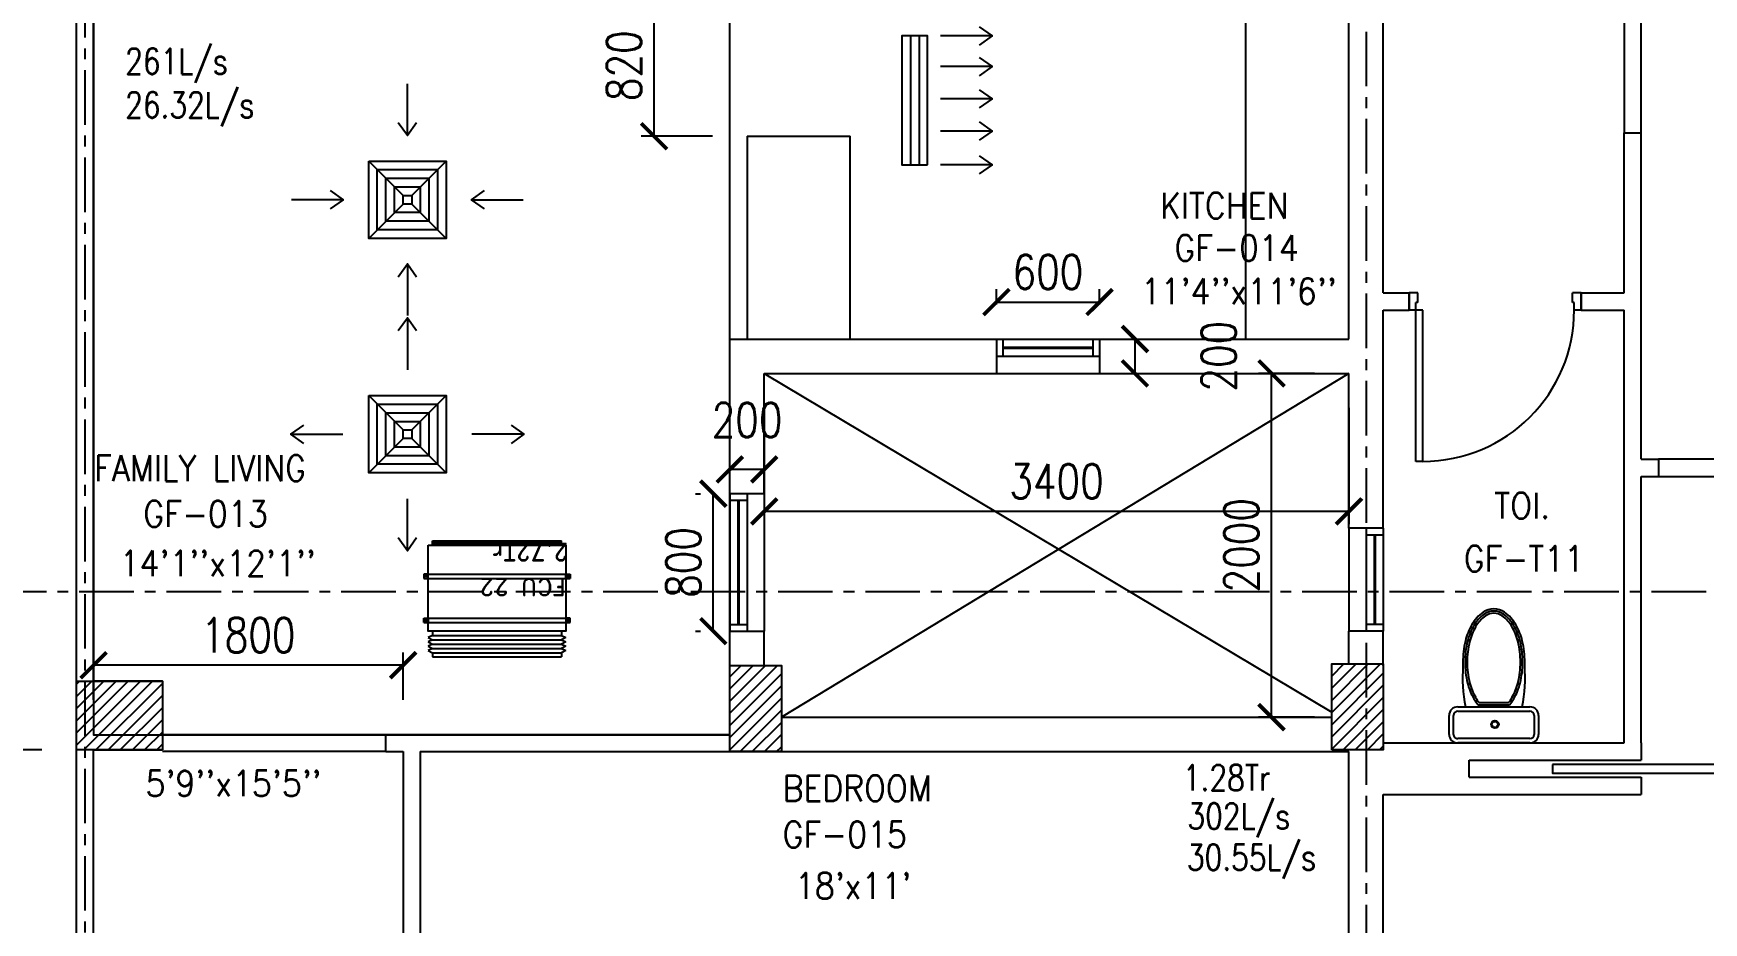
# Model space of a CAD drawing. Header units: millimetres. Extents: x -1288794 to 2153086, y -2701644 to -1428868.
# Drawn here: x 591602 to 601314, y -1502614 to -1497441 of the extents above; entities that cross this region are included whole.
import ezdxf

# ---------------------------------------------------------------- set-up
doc = ezdxf.new("R2010")
doc.units = ezdxf.units.MM
doc.header["$LTSCALE"] = 100
doc.header["$PDMODE"] = 34
for name, pattern in [('CENTER', [50.8, 31.75, -6.35, 6.35, -6.35]), ('DASHED2', [9.525, 6.35, -3.175]), ('HIDDEN', [9.525, 6.35, -3.175])]:
    doc.linetypes.add(name, pattern=pattern)
for name, color, linetype in [('A-ANNO-TEXT', 8, 'Continuous'), ('A-DOOR', 4, 'Continuous'), ('A-FLOR-OVHD', 4, 'DASHED2'), ('A-FLOR-PFIX', 8, 'Continuous'), ('A-FLOR-SPCL', 8, 'Continuous'), ('A-GLAZ', 5, 'Continuous'), ('A-GRID', 253, 'CENTER'), ('A-WALL-FULL', 8, 'Continuous'), ('AC- SUIPPOR', 7, 'HIDDEN'), ('AC-HLTEXT', 100, 'Continuous'), ('AC-SAD TEXT', 3, 'Continuous'), ('AC-UNIT', 5, 'Continuous'), ('RAD RIGHT', 1, 'Continuous'), ('S-COL- HACT.', 9, 'Continuous'), ('S-COL.', 8, 'Continuous'), ('SAD RIGHT', 3, 'Continuous'), ('SUPPLY GRILL RIGHT', 3, 'Continuous'), ('WALL', 42, 'Continuous')]:
    doc.layers.add(name, color=color, linetype=linetype)
doc.styles.add('ROMAND', font='romand')
doc.styles.add('ROMANS', font='romans.shx', dxfattribs={"width": 0.8})
doc.styles.add('SIMPLEX', font='simplex.shx', dxfattribs={"width": 0.8})
doc.dimstyles.new('100 of DIM2', dxfattribs={"dimscale": 0, "dimtxt": 200, "dimasz": 150, "dimexe": 75, "dimexo": 200, "dimgap": 75, "dimtad": 1, "dimdec": 0, "dimrnd": 5, "dimzin": 0, "dimdsep": 46, "dimtxsty": 'ROMANS', "dimblk": 'ARCHTICK', "dimcen": 100, "dimclrd": 94, "dimclre": 94, "dimclrt": 2, "dimadec": 0, "dimazin": 0, "dimtfac": 1, "dimtdec": 0, "dimtofl": 0, "dimtmove": 2, "dimatfit": 3, "dimldrblk": 'OPEN90', "dimfxl": 75, "dimtolj": 1, "dimtzin": 0, "dimarcsym": 0})

# ---------------------------------------------------------------- blocks, each defined once
blk = doc.blocks.new('D-100-R1')
for p, q in [((-80, 980), (-80, 100)), ((-80, 980), (-40, 980)), ((-40, 980), (-40, 55)), ((-1000, 100), (-1000, 0)), ((-1000, 100), (-960, 100)), ((-960, 100), (-960, 55)), ((-80, 100), (0, 100)), ((0, 100), (0, 0)), ((-960, 55), (-950, 55)), ((-950, 55), (-950, 0)), ((-50, 55), (-50, 0)), ((-50, 55), (-40, 55)), ((-50, 0), (0, 0)), ((-1000, 0), (-950, 0))]:
    blk.add_line(p, q)
at = {"linetype": 'Continuous'}
blk.add_arc((-80, 100), 880, 90, 180, dxfattribs=at)
blk = doc.blocks.new('WC-1')
for p, q in [((-210, 0), (210, 0)), ((-260, -160), (-260, -50)), ((-235, -160), (-235, -50)), ((-210, -25), (210, -25)), ((235, -50), (235, -160)), ((260, -50), (260, -160)), ((210, -185), (-210, -185)), ((210, -210), (-210, -210)), ((91.5, -222.5), (-91.5, -222.5)), ((85.8, -235), (-85.8, -235))]:
    blk.add_line(p, q)
for radius in [22.1, 17.1]:
    blk.add_circle((-6.1, -107.5), radius)
for centre, radius, start, end in [((-210, -50), 50, 90, 180), ((-210, -50), 25, 90, 180), ((210, -50), 50, 360, 90), ((210, -50), 25, 360, 90), ((-210, -160), 50, 180, 270), ((-210, -160), 25, 180, 270), ((210, -160), 25, 270, 360), ((210, -160), 50, 270, 360), ((722.3, -383.2), 904.1, 168.95288, 184.06317), ((178.2, -428.2), 340.7, 149.85861, 166.47658), ((178.2, -428.2), 328.2, 149.85861, 166.47658), ((68.6, -364.5), 214, 138.41516, 149.85861), ((68.6, -364.5), 201.5, 139.99435, 149.85861), ((-68.6, -364.5), 201.5, 30.14139, 40.00565), ((-68.6, -364.5), 214, 30.14139, 41.58484), ((-178.2, -428.2), 328.2, 13.52342, 30.14139), ((-178.2, -428.2), 340.7, 13.52342, 30.14139), ((352.1, -470), 519.6, 166.47658, 180), ((352.1, -470), 507.1, 166.47658, 180), ((-352.1, -470), 507.1, 360, 13.52342), ((-352.1, -470), 519.6, 360, 13.52342), ((352.1, -470), 532.1, 177.55413, 180), ((352.1, -470), 532.1, 180, 193.52342), ((352.1, -470), 519.6, 180, 193.52342), ((352.1, -470), 507.1, 180, 193.52342), ((-352.1, -470), 507.1, 346.47658, 360), ((-352.1, -470), 519.6, 346.47658, 360), ((-352.1, -470), 532.1, 346.47658, 360), ((-352.1, -470), 532.1, 360, 2.44587), ((178.2, -511.8), 353.2, 193.52342, 210.14139), ((178.2, -511.8), 340.7, 193.52342, 210.14139), ((178.2, -511.8), 328.2, 193.52342, 210.14139), ((68.6, -575.5), 201.5, 210.14139, 234.49716), ((-68.6, -575.5), 201.5, 305.50284, 329.85861), ((-178.2, -511.8), 328.2, 329.85861, 346.47658), ((-178.2, -511.8), 340.7, 329.85861, 346.47658), ((-178.2, -511.8), 353.2, 329.85861, 346.47658), ((68.6, -575.5), 226.5, 210.14139, 234.49716), ((68.6, -575.5), 214, 210.14139, 234.49716), ((0, -671.6), 108.4, 234.49716, 270), ((0, -671.6), 95.9, 234.49716, 270), ((0, -671.6), 83.4, 234.49716, 270), ((0, -671.6), 83.4, 270, 305.50284), ((0, -671.6), 95.9, 270, 305.50284), ((0, -671.6), 108.4, 270, 305.50284), ((-68.6, -575.5), 214, 305.50284, 329.85861), ((-68.6, -575.5), 226.5, 305.50284, 329.85861)]:
    blk.add_arc(centre, radius, start, end)
at = {"linetype": 'Continuous', "ltscale": 50}
blk.add_arc((-722.3, -383.2), 904.1, 355.93683, 11.04712, dxfattribs=at)
blk = doc.blocks.new('W-80')
for p, q in [((800, 100), (0, 100)), ((40, 0), (40, 100)), ((760, 100), (760, 0)), ((800, 0), (0, 0))]:
    blk.add_line(p, q)
at = {"linetype": 'Continuous'}
for p, q in [((760, 53), (40, 53)), ((760, 47), (40, 47))]:
    blk.add_line(p, q, dxfattribs=at)
blk = doc.blocks.new('W-60')
for p, q in [((600, 100), (0, 100)), ((40, 0), (40, 100)), ((560, 100), (560, 0)), ((600, 0), (0, 0))]:
    blk.add_line(p, q)
at = {"linetype": 'Continuous'}
for p, q in [((560, 53), (40, 53)), ((560, 47), (40, 47))]:
    blk.add_line(p, q, dxfattribs=at)
blk = doc.blocks.new('_ArchTick')
at = {"color": 0, "linetype": 'ByBlock', "const_width": 0.15}
blk.add_lwpolyline([(-0.5, -0.5), (0.5, 0.5)], dxfattribs=at)
blk = doc.blocks.new('*D235')
at = {"layer": 'AC-HLTEXT', "color": 94, "lineweight": -2, "transparency": 16777216}
for p, q in [((591651.9, -1501608.6), (591377.4, -1501608.6)), ((591452.4, -1501608.6), (591452.4, -1502718.6)), ((591651.9, -1502718.6), (591377.4, -1502718.6))]:
    blk.add_line(p, q, dxfattribs=at)
at = {"layer": 'Defpoints', "color": 0, "transparency": 16777216}
for p in [(591851.9, -1501608.6), (591452.4, -1502718.6), (591851.9, -1502718.6)]:
    blk.add_point(p, dxfattribs=at)
at = {"layer": 'AC-HLTEXT', "color": 94, "lineweight": -2, "transparency": 16777216, "xscale": 150, "yscale": 150, "zscale": 150}
for p, rotation in [((591452.4, -1501608.6), 90), ((591452.4, -1502718.6), 270)]:
    blk.add_blockref('_ArchTick', p, dxfattribs=dict(at, rotation=rotation))
at = {"layer": 'AC-HLTEXT', "color": 2, "transparency": 16777216, "insert": (591277.4, -1502163.6), "char_height": 200, "attachment_point": 5, "rotation": 90, "style": 'ROMANS'}
blk.add_mtext('\\A1;1110', dxfattribs=at)
blk = doc.blocks.new('*D237')
at = {"layer": 'AC-HLTEXT', "color": 94, "lineweight": -2, "transparency": 16777216}
for p, q in [((595851.9, -1499618.6), (595851.9, -1500296.4)), ((599251.9, -1499618.6), (599251.9, -1500296.4)), ((599251.9, -1500221.4), (595851.9, -1500221.4))]:
    blk.add_line(p, q, dxfattribs=at)
at = {"layer": 'Defpoints', "color": 0, "transparency": 16777216}
for p in [(595851.9, -1499418.6), (599251.9, -1499418.6), (595851.9, -1500221.4)]:
    blk.add_point(p, dxfattribs=at)
at = {"layer": 'AC-HLTEXT', "color": 94, "lineweight": -2, "transparency": 16777216, "xscale": 150, "yscale": 150, "zscale": 150, "rotation": 180}
blk.add_blockref('_ArchTick', (595851.9, -1500221.4), dxfattribs=at)
at = {"layer": 'AC-HLTEXT', "color": 94, "lineweight": -2, "transparency": 16777216, "xscale": 150, "yscale": 150, "zscale": 150}
blk.add_blockref('_ArchTick', (599251.9, -1500221.4), dxfattribs=at)
at = {"layer": 'AC-HLTEXT', "color": 2, "transparency": 16777216, "insert": (597551.9, -1500046.4), "char_height": 200, "attachment_point": 5, "style": 'ROMANS'}
blk.add_mtext('\\A1;3400', dxfattribs=at)
blk = doc.blocks.new('*D238')
at = {"layer": 'AC-HLTEXT', "color": 94, "lineweight": -2, "transparency": 16777216}
for p, q in [((599051.9, -1499418.6), (598726.7, -1499418.6)), ((598801.7, -1501418.6), (598801.7, -1499418.6)), ((599051.9, -1501418.6), (598726.7, -1501418.6))]:
    blk.add_line(p, q, dxfattribs=at)
at = {"layer": 'Defpoints', "color": 0, "transparency": 16777216}
for p in [(598801.7, -1499418.6), (599251.9, -1499418.6), (599251.9, -1501418.6)]:
    blk.add_point(p, dxfattribs=at)
at = {"layer": 'AC-HLTEXT', "color": 94, "lineweight": -2, "transparency": 16777216, "xscale": 150, "yscale": 150, "zscale": 150}
for p, rotation in [((598801.7, -1499418.6), 90), ((598801.7, -1501418.6), 270)]:
    blk.add_blockref('_ArchTick', p, dxfattribs=dict(at, rotation=rotation))
at = {"layer": 'AC-HLTEXT', "color": 2, "transparency": 16777216, "insert": (598626.7, -1500418.6), "char_height": 200, "attachment_point": 5, "rotation": 90, "style": 'ROMANS'}
blk.add_mtext('\\A1;2000', dxfattribs=at)
blk = doc.blocks.new('*D240')
at = {"layer": 'AC-HLTEXT', "color": 94, "lineweight": -2, "transparency": 16777216}
for p, q in [((597201.9, -1499018.6), (597201.9, -1498928.5)), ((597801.9, -1499018.6), (597801.9, -1498928.5)), ((597201.9, -1499003.5), (597801.9, -1499003.5))]:
    blk.add_line(p, q, dxfattribs=at)
at = {"layer": 'Defpoints', "color": 0, "transparency": 16777216}
for p in [(597801.9, -1499003.5), (597201.9, -1499218.6), (597801.9, -1499218.6)]:
    blk.add_point(p, dxfattribs=at)
at = {"layer": 'AC-HLTEXT', "color": 94, "lineweight": -2, "transparency": 16777216, "xscale": 150, "yscale": 150, "zscale": 150, "rotation": 180}
blk.add_blockref('_ArchTick', (597201.9, -1499003.5), dxfattribs=at)
at = {"layer": 'AC-HLTEXT', "color": 94, "lineweight": -2, "transparency": 16777216, "xscale": 150, "yscale": 150, "zscale": 150}
blk.add_blockref('_ArchTick', (597801.9, -1499003.5), dxfattribs=at)
at = {"layer": 'AC-HLTEXT', "color": 2, "transparency": 16777216, "insert": (597501.9, -1498828.5), "char_height": 200, "attachment_point": 5, "style": 'ROMANS'}
blk.add_mtext('\\A1;600', dxfattribs=at)
blk = doc.blocks.new('*D241')
at = {"layer": 'AC-HLTEXT', "color": 94, "lineweight": -2, "transparency": 16777216}
for p, q in [((598001.9, -1499218.6), (598082.6, -1499218.6)), ((598007.6, -1499218.6), (598007.6, -1499418.6)), ((598001.9, -1499418.6), (598082.6, -1499418.6))]:
    blk.add_line(p, q, dxfattribs=at)
at = {"layer": 'Defpoints', "color": 0, "transparency": 16777216}
for p in [(597801.9, -1499218.6), (597801.9, -1499418.6), (598007.6, -1499418.6)]:
    blk.add_point(p, dxfattribs=at)
at = {"layer": 'AC-HLTEXT', "color": 94, "lineweight": -2, "transparency": 16777216, "xscale": 150, "yscale": 150, "zscale": 150}
for p, rotation in [((598007.6, -1499218.6), 90), ((598007.6, -1499418.6), 270)]:
    blk.add_blockref('_ArchTick', p, dxfattribs=dict(at, rotation=rotation))
at = {"layer": 'AC-HLTEXT', "color": 2, "transparency": 16777216, "insert": (598495.1, -1499318.6), "char_height": 200, "attachment_point": 5, "rotation": 90, "style": 'ROMANS'}
blk.add_mtext('\\A1;200', dxfattribs=at)
blk = doc.blocks.new('*D242')
at = {"layer": 'AC-HLTEXT', "color": 94, "lineweight": -2, "transparency": 16777216}
for p, q in [((591951.9, -1501318.6), (591951.9, -1501041.5)), ((593751.9, -1501318.6), (593751.9, -1501041.5)), ((593751.9, -1501116.5), (591951.9, -1501116.5))]:
    blk.add_line(p, q, dxfattribs=at)
at = {"layer": 'Defpoints', "color": 0, "transparency": 16777216}
for p in [(591951.9, -1501116.5), (591951.9, -1501518.6), (593751.9, -1501518.6)]:
    blk.add_point(p, dxfattribs=at)
at = {"layer": 'AC-HLTEXT', "color": 94, "lineweight": -2, "transparency": 16777216, "xscale": 150, "yscale": 150, "zscale": 150, "rotation": 180}
blk.add_blockref('_ArchTick', (591951.9, -1501116.5), dxfattribs=at)
at = {"layer": 'AC-HLTEXT', "color": 94, "lineweight": -2, "transparency": 16777216, "xscale": 150, "yscale": 150, "zscale": 150}
blk.add_blockref('_ArchTick', (593751.9, -1501116.5), dxfattribs=at)
at = {"layer": 'AC-HLTEXT', "color": 2, "transparency": 16777216, "insert": (592851.9, -1500941.5), "char_height": 200, "attachment_point": 5, "style": 'ROMANS'}
blk.add_mtext('\\A1;1800', dxfattribs=at)
blk = doc.blocks.new('*D243')
at = {"layer": 'AC-HLTEXT', "color": 94, "lineweight": -2, "transparency": 16777216}
for p, q in [((595451.9, -1500118.6), (595480.8, -1500118.6)), ((595555.8, -1500918.6), (595555.8, -1500118.6)), ((595451.9, -1500918.6), (595480.8, -1500918.6))]:
    blk.add_line(p, q, dxfattribs=at)
at = {"layer": 'Defpoints', "color": 0, "transparency": 16777216}
for p in [(595555.8, -1500118.6), (595651.9, -1500118.6), (595651.9, -1500918.6)]:
    blk.add_point(p, dxfattribs=at)
at = {"layer": 'AC-HLTEXT', "color": 94, "lineweight": -2, "transparency": 16777216, "xscale": 150, "yscale": 150, "zscale": 150}
for p, rotation in [((595555.8, -1500118.6), 90), ((595555.8, -1500918.6), 270)]:
    blk.add_blockref('_ArchTick', p, dxfattribs=dict(at, rotation=rotation))
at = {"layer": 'AC-HLTEXT', "color": 2, "transparency": 16777216, "insert": (595380.8, -1500518.6), "char_height": 200, "attachment_point": 5, "rotation": 90, "style": 'ROMANS'}
blk.add_mtext('\\A1;800', dxfattribs=at)
blk = doc.blocks.new('*D244')
at = {"layer": 'AC-HLTEXT', "color": 94, "lineweight": -2, "transparency": 16777216}
for p, q in [((595651.9, -1499918.6), (595651.9, -1499902.3)), ((595851.9, -1499977.3), (595651.9, -1499977.3)), ((595851.9, -1499918.6), (595851.9, -1499902.3))]:
    blk.add_line(p, q, dxfattribs=at)
at = {"layer": 'Defpoints', "color": 0, "transparency": 16777216}
for p in [(595651.9, -1499977.3), (595651.9, -1500118.6), (595851.9, -1500118.6)]:
    blk.add_point(p, dxfattribs=at)
at = {"layer": 'AC-HLTEXT', "color": 94, "lineweight": -2, "transparency": 16777216, "xscale": 150, "yscale": 150, "zscale": 150, "rotation": 180}
blk.add_blockref('_ArchTick', (595651.9, -1499977.3), dxfattribs=at)
at = {"layer": 'AC-HLTEXT', "color": 94, "lineweight": -2, "transparency": 16777216, "xscale": 150, "yscale": 150, "zscale": 150}
blk.add_blockref('_ArchTick', (595851.9, -1499977.3), dxfattribs=at)
at = {"layer": 'AC-HLTEXT', "color": 2, "transparency": 16777216, "insert": (595751.9, -1499689.8), "char_height": 200, "attachment_point": 5, "style": 'ROMANS'}
blk.add_mtext('\\A1;200', dxfattribs=at)
blk = doc.blocks.new('*D245')
at = {"layer": 'AC-HLTEXT', "color": 94, "lineweight": -2, "transparency": 16777216}
for p, q in [((595551.9, -1497218.6), (595136.2, -1497218.6)), ((595211.2, -1498038.6), (595211.2, -1497218.6)), ((595551.9, -1498038.6), (595136.2, -1498038.6))]:
    blk.add_line(p, q, dxfattribs=at)
at = {"layer": 'Defpoints', "color": 0, "transparency": 16777216}
for p in [(595211.2, -1497218.6), (595751.9, -1497218.6), (595751.9, -1498038.6)]:
    blk.add_point(p, dxfattribs=at)
at = {"layer": 'AC-HLTEXT', "color": 94, "lineweight": -2, "transparency": 16777216, "xscale": 150, "yscale": 150, "zscale": 150}
for p, rotation in [((595211.2, -1497218.6), 90), ((595211.2, -1498038.6), 270)]:
    blk.add_blockref('_ArchTick', p, dxfattribs=dict(at, rotation=rotation))
at = {"layer": 'AC-HLTEXT', "color": 2, "transparency": 16777216, "insert": (595036.2, -1497628.6), "char_height": 200, "attachment_point": 5, "rotation": 90, "style": 'ROMANS'}
blk.add_mtext('\\A1;820', dxfattribs=at)
blk = doc.blocks.new('A$C44FB0367')
at = {"layer": 'WALL', "ltscale": 30}
h = blk.add_hatch(dxfattribs=at)
h.set_pattern_fill('NET3', color=2, scale=100, style=0)
h.set_pattern_definition([(0, (19935.246, -11666.627), (0, 12.5), []), (60, (19935.246, -11666.627), (-10.8253175, 6.25), []), (120, (19935.246, -11666.627), (-10.8253175, -6.25), [])])
h.paths.add_polyline_path([(775, 250), (775, 275), (25, 275), (25, 250)])
at = {"layer": 'WALL', "color": 5, "ltscale": 30}
for p, q in [((25, 250), (25, 275)), ((25, 275), (775, 275)), ((775, 250), (775, 275))]:
    blk.add_line(p, q, dxfattribs=at)
at = {"layer": 'WALL', "color": 8, "ltscale": 30}
for p, q in [((25, -275), (0, -287.5)), ((0, -287.5), (25, -300)), ((25, -250), (25, -275)), ((25, -250), (25, -275)), ((25, -275), (775, -275)), ((775, -250), (775, -275)), ((775, -275), (800, -287.5)), ((800, -287.5), (775, -300)), ((25, -300), (0, -312.5)), ((0, -312.5), (25, -325)), ((25, -325), (0, -337.5)), ((0, -337.5), (25, -350)), ((25, -350), (0, -362.5)), ((0, -362.5), (25, -375)), ((25, -300), (775, -300)), ((25, -325), (775, -325)), ((25, -350), (775, -350)), ((25, -375), (775, -375)), ((25, -375), (25, -400)), ((775, -300), (800, -312.5)), ((800, -312.5), (775, -325)), ((775, -325), (800, -337.5)), ((800, -337.5), (775, -350)), ((775, -350), (800, -362.5)), ((800, -362.5), (775, -375)), ((775, -375), (775, -400)), ((25, -400), (775, -400))]:
    blk.add_line(p, q, dxfattribs=at)
at = {"layer": 'WALL', "color": 5, "ltscale": 30}
blk.add_lwpolyline([(0, 250), (800, 250), (800, -250), (0, -250)], close=True, dxfattribs=at)
blk = doc.blocks.new('A$C5F1D0244')
at = {"layer": 'AC- SUIPPOR', "ltscale": 5}
for p, q in [((-25, 425), (-25, -425)), ((0, 425), (0, -425))]:
    blk.add_line(p, q, dxfattribs=at)
at = {"layer": 'AC- SUIPPOR', "ltscale": 30}
for points in [[(-25, 400), (0, 400), (0, 425), (-25, 425)], [(-25, -400), (0, -400), (0, -425), (-25, -425)]]:
    blk.add_lwpolyline(points, close=True, dxfattribs=at)
for centre in [(-12.5, 412.5), (-12.5, -412.5)]:
    blk.add_circle(centre, 5, dxfattribs=at)
blk = doc.blocks.new('SUPPLY GRILL RIGHT')
at = {"layer": 'SUPPLY GRILL RIGHT'}
for p, q in [((375, 25), (-375, 25)), ((375, -25), (375, 25)), ((375, -25), (-375, -25)), ((375, -75), (375, -25))]:
    blk.add_line(p, q, dxfattribs=at)
blk.add_lwpolyline([(-375, -75), (375, -75), (375, 75), (-375, 75)], close=True, dxfattribs=at)
for points in [[(-375, -450), (-375, -150)], [(-178.5, -450), (-178.5, -150)], [(9, -450), (9, -150)], [(196.5, -450), (196.5, -150)], [(375, -450), (375, -150)]]:
    blk.add_leader(points, dimstyle='100 of DIM2', override={"dimscale": 1, "dimasz": 75, "dimtad": 0, "dimclrd": 0, "dimfxl": 0.2}, dxfattribs=at)
blk = doc.blocks.new('SD RIGHT')
at = {"layer": 'SAD RIGHT'}
for p, q in [((-225, 225), (-25, 25)), ((225, 225), (25, 25)), ((-25, -25), (-225, -225)), ((225, -225), (25, -25))]:
    blk.add_line(p, q, dxfattribs=at)
for points in [[(-225, -225), (225, -225), (225, 225), (-225, 225)], [(-175, -175), (175, -175), (175, 175), (-175, 175)], [(-125, -125), (125, -125), (125, 125), (-125, 125)], [(-75, -75), (75, -75), (75, 75), (-75, 75)], [(-25, -25), (25, -25), (25, 25), (-25, 25)]]:
    blk.add_lwpolyline(points, close=True, dxfattribs=at)
for points in [[(0, 677.8), (0, 375)], [(-677.8, 0), (-375, 0)], [(677.8, 0), (375, 0)], [(0, -677.8), (0, -375)]]:
    blk.add_leader(points, dimstyle='100 of DIM2', override={"dimscale": 1, "dimasz": 75, "dimtad": 0, "dimclrd": 256, "dimfxl": 0.2}, dxfattribs=at)
blk = doc.blocks.new('RAD RIGHT CENTER')
at = {"layer": 'RAD RIGHT'}
for p, q in [((-225, 225), (-25, 25)), ((225, 225), (25, 25)), ((-25, -25), (-225, -225)), ((25, -25), (225, -225))]:
    blk.add_line(p, q, dxfattribs=at)
for points in [[(-225, -225), (225, -225), (225, 225), (-225, 225)], [(-175, -175), (175, -175), (175, 175), (-175, 175)], [(-125, -125), (125, -125), (125, 125), (-125, 125)], [(-75, -75), (75, -75), (75, 75), (-75, 75)], [(-25, -25), (25, -25), (25, 25), (-25, 25)]]:
    blk.add_lwpolyline(points, close=True, dxfattribs=at)
for points in [[(0, 373.4), (0, 673.4)], [(-373.4, 0), (-673.4, 0)], [(373.4, 0), (673.4, 0)], [(0, -373.4), (0, -673.4)]]:
    blk.add_leader(points, dimstyle='100 of DIM2', override={"dimscale": 1, "dimasz": 75, "dimtad": 0, "dimclrd": 1, "dimfxl": 0.2}, dxfattribs=at)

msp = doc.modelspace()

# ---------------------------------------------------------------- hatches: boundary and pattern name
at = {"layer": 'S-COL- HACT.', "linetype": 'Continuous', "ltscale": 3}
h = msp.add_hatch(dxfattribs=at)
h.set_pattern_fill('ANSI31', color=256, scale=400, style=0)
h.set_pattern_definition([(45, (1708457.11, -1109556.65), (-35.355339, 35.355339), [])])
h.paths.add_polyline_path([(595651.9, -1501618.6), (595651.9, -1501118.6), (595951.9, -1501118.6), (595951.9, -1501618.6)])
h = msp.add_hatch(dxfattribs=at)
h.set_pattern_fill('ANSI31', color=256, scale=400, style=0)
h.set_pattern_definition([(45, (1708357.11, -1109546.65), (-35.355339, 35.355339), [])])
h.paths.add_polyline_path([(599151.9, -1501608.6), (599151.9, -1501108.6), (599451.9, -1501108.6), (599451.9, -1501608.6)])
h = msp.add_hatch(dxfattribs=at)
h.set_pattern_fill('ANSI31', color=256, scale=400, style=0)
h.set_pattern_definition([(45, (828947.116, -1509993.415), (-35.355339, 35.355339), [])])
h.paths.add_polyline_path([(592351.9, -1501208.6), (591851.9, -1501208.6), (591851.9, -1501608.6), (592351.9, -1501608.6)])

# ---------------------------------------------------------------- linework, layer by layer
at = {"layer": 'A-DOOR', "ltscale": 3}
msp.add_lwpolyline([(600435.9, -1501693.6), (600435.9, -1501743.6), (601485.9, -1501743.6), (601485.9, -1501693.6), (600435.9, -1501693.6)], dxfattribs=at)
at = {"layer": 'A-FLOR-OVHD', "linetype": 'Continuous', "ltscale": 3}
for p, q in [((600851.9, -1496818.6), (600851.9, -1498018.6)), ((600951.9, -1498018.6), (600951.9, -1496818.6)), ((602851.9, -1499918.6), (601051.9, -1499918.6)), ((601051.9, -1500018.6), (602851.9, -1500018.6)), ((592351.9, -1501518.6), (593651.9, -1501518.6)), ((593651.9, -1501618.6), (592351.9, -1501618.6))]:
    msp.add_line(p, q, dxfattribs=at)
at = {"layer": 'A-FLOR-SPCL', "ltscale": 3}
for p, q in [((598651.9, -1499218.6), (598651.9, -1496268.6)), ((595751.9, -1498038.6), (595751.9, -1499218.6)), ((595751.9, -1498038.6), (596351.9, -1498038.6)), ((596351.9, -1499218.6), (596351.9, -1498038.6)), ((595851.9, -1499418.6), (599151.9, -1501389.2)), ((599251.9, -1499418.6), (595951.9, -1501418.6))]:
    msp.add_line(p, q, dxfattribs=at)
msp.add_lwpolyline([(595651.9, -1497218.6), (591951.9, -1497218.6), (591951.9, -1501521.3), (595651.9, -1501521.3)], close=True, dxfattribs=at)
at = {"layer": 'A-GLAZ', "ltscale": 3}
for p, q in [((597201.9, -1499418.6), (597801.9, -1499418.6)), ((595851.9, -1500118.6), (595851.9, -1500918.6)), ((599251.9, -1500318.6), (599251.9, -1500918.6))]:
    msp.add_line(p, q, dxfattribs=at)
at = {"layer": 'A-GRID', "ltscale": 0.1}
for p, q in [((591901.9, -1465142.6), (591901.9, -1513277)), ((599351.9, -1466442.6), (599351.9, -1514577)), ((574596.1, -1500687.6), (618135.7, -1500687.6))]:
    msp.add_line(p, q, dxfattribs=at)
at = {"layer": 'A-WALL-FULL', "ltscale": 3}
for p, q in [((599251.9, -1499218.6), (599251.9, -1495668.6)), ((599451.9, -1498950.6), (599451.9, -1495668.6)), ((599251.9, -1499218.6), (599251.9, -1496068.6)), ((591851.9, -1502718.6), (591851.9, -1496818.6)), ((591951.9, -1501208.6), (591951.9, -1497218.6)), ((600851.9, -1498018.6), (600951.9, -1498018.6)), ((600851.9, -1498950.6), (600851.9, -1498018.6)), ((600851.9, -1498018.6), (600951.9, -1498018.6)), ((600951.9, -1499918.6), (600951.9, -1498018.6)), ((599451.9, -1498950.6), (599601.9, -1498950.6)), ((599601.9, -1498950.6), (599601.9, -1499050.6)), ((600601.9, -1498950.6), (600851.9, -1498950.6)), ((600601.9, -1498950.6), (600601.9, -1499050.6)), ((599451.9, -1499050.6), (599601.9, -1499050.6)), ((599451.9, -1500318.6), (599451.9, -1499050.6)), ((600601.9, -1499050.6), (600851.9, -1499050.6)), ((600851.9, -1501568.6), (600851.9, -1499050.6)), ((595651.9, -1499218.6), (597201.9, -1499218.6)), ((595651.9, -1500118.6), (595651.9, -1499218.6)), ((597201.9, -1499218.6), (597201.9, -1499418.6)), ((597801.9, -1499218.6), (597801.9, -1499418.6)), ((597801.9, -1499218.6), (599251.9, -1499218.6)), ((595851.9, -1499418.6), (597201.9, -1499418.6)), ((595851.9, -1500118.6), (595851.9, -1499418.6)), ((597801.9, -1499418.6), (599251.9, -1499418.6)), ((599251.9, -1500318.6), (599251.9, -1499418.6)), ((600951.9, -1499918.6), (601051.9, -1499918.6)), ((601051.9, -1499918.6), (601051.9, -1500018.6)), ((600951.9, -1501568.6), (600951.9, -1500018.6)), ((600951.9, -1500018.6), (601051.9, -1500018.6)), ((595851.9, -1500118.6), (595651.9, -1500118.6)), ((599451.9, -1500318.6), (599251.9, -1500318.6)), ((595651.9, -1501118.6), (595651.9, -1500918.6)), ((595651.9, -1500918.6), (595851.9, -1500918.6)), ((595851.9, -1501118.6), (595851.9, -1500918.6)), ((599251.9, -1501108.6), (599251.9, -1500918.6)), ((599451.9, -1500918.6), (599251.9, -1500918.6)), ((599451.9, -1501118.6), (599451.9, -1500918.6)), ((595951.9, -1501418.6), (599151.9, -1501418.6)), ((593651.9, -1501518.6), (595651.9, -1501518.6)), ((593651.9, -1501618.6), (593651.9, -1501518.6)), ((591951.9, -1503518.6), (591951.9, -1501608.6)), ((593651.9, -1501618.6), (593601.9, -1501618.6)), ((593751.9, -1501618.6), (593751.9, -1503618.6)), ((593851.9, -1501618.6), (599251.9, -1501618.6)), ((593851.9, -1501618.6), (593851.9, -1503618.6)), ((599251.9, -1504718.6), (599251.9, -1501618.6)), ((599451.9, -1501568.6), (600851.9, -1501568.6)), ((600951.9, -1501568.6), (600951.9, -1501668.6)), ((599951.9, -1501668.6), (600951.9, -1501668.6)), ((599951.9, -1501768.6), (599951.9, -1501668.6)), ((599951.9, -1501768.6), (600951.9, -1501768.6)), ((600951.9, -1501768.6), (600951.9, -1501868.6)), ((599451.9, -1501868.6), (600951.9, -1501868.6)), ((599451.9, -1508768.6), (599451.9, -1501868.6))]:
    msp.add_line(p, q, dxfattribs=at)
at = {"layer": 'A-WALL-FULL', "linetype": 'Continuous', "ltscale": 3}
for p, q in [((595651.9, -1501518.6), (595651.9, -1501118.6)), ((595651.9, -1501118.6), (595651.9, -1501118.6)), ((595851.9, -1501118.6), (595951.9, -1501118.6)), ((595951.9, -1501118.6), (595951.9, -1501418.6)), ((599151.9, -1501418.6), (599151.9, -1501108.6)), ((599151.9, -1501108.6), (599251.9, -1501108.6)), ((599451.9, -1501118.6), (599451.9, -1501118.6)), ((599451.9, -1501118.6), (599451.9, -1501568.6)), ((592351.9, -1501208.6), (591951.9, -1501208.6)), ((591951.9, -1501608.6), (592351.9, -1501608.6)), ((593651.9, -1501618.6), (593751.9, -1501618.6))]:
    msp.add_line(p, q, dxfattribs=at)
at = {"layer": 'S-COL.', "linetype": 'Continuous', "ltscale": 3}
for points in [[(595651.9, -1501618.6), (595651.9, -1501118.6), (595951.9, -1501118.6), (595951.9, -1501618.6)], [(595651.9, -1501618.6), (595651.9, -1501118.6), (595951.9, -1501118.6), (595951.9, -1501618.6)], [(599151.9, -1501608.6), (599151.9, -1501108.6), (599451.9, -1501108.6), (599451.9, -1501608.6)], [(599151.9, -1501608.6), (599151.9, -1501108.6), (599451.9, -1501108.6), (599451.9, -1501608.6)], [(592351.9, -1501608.6), (591851.9, -1501608.6), (591851.9, -1501208.6), (592351.9, -1501208.6)]]:
    msp.add_lwpolyline(points, close=True, dxfattribs=at)

# ---------------------------------------------------------------- block references
at = {"ltscale": 30, "rotation": 90.00000000000001}
msp.add_blockref('A$C5F1D0244', (594298.3, -1500586.7), dxfattribs=at)
at = {"ltscale": 30, "xscale": -1, "rotation": 90}
msp.add_blockref('A$C5F1D0244', (594298.3, -1500867.9), dxfattribs=at)
at = {"layer": 'A-DOOR', "ltscale": 3, "rotation": 180}
msp.add_blockref('D-100-R1', (599601.9, -1498950.6), dxfattribs=at)
at = {"layer": 'A-FLOR-PFIX', "ltscale": 3, "rotation": 180}
msp.add_blockref('WC-1', (600094.6, -1501568.6), dxfattribs=at)
at = {"layer": 'A-GLAZ', "ltscale": 3}
for p, rotation in [((597801.9, -1499218.6), 180), ((599451.9, -1500918.6), 90)]:
    msp.add_blockref('W-60', p, dxfattribs=dict(at, rotation=rotation))
at = {"layer": 'A-GLAZ', "ltscale": 3, "xscale": -1, "rotation": 270}
msp.add_blockref('W-80', (595651.9, -1500918.6), dxfattribs=at)
at = {"layer": 'AC-UNIT', "color": 6, "ltscale": 30}
msp.add_blockref('A$C44FB0367', (593898.3, -1500668.6), dxfattribs=at)
at = {"layer": 'RAD RIGHT', "xscale": -1, "rotation": 180}
msp.add_blockref('RAD RIGHT CENTER', (593776.9, -1498408.4), dxfattribs=at)
at = {"layer": 'SAD RIGHT', "xscale": -1, "rotation": 180}
msp.add_blockref('SD RIGHT', (593776.9, -1499772.6), dxfattribs=at)
at = {"layer": 'SUPPLY GRILL RIGHT', "rotation": 90}
msp.add_blockref('SUPPLY GRILL RIGHT', (596726.9, -1497830.6), dxfattribs=at)

# ---------------------------------------------------------------- texts
at = {"layer": 'A-ANNO-TEXT', "style": 'ROMANS', "width": 0.9}
for s, p in [('KITCHEN', (598153.6, -1498517.8)), ('GF-014', (598236.8, -1498763.9)), ("11'4''x11'6''", (598041.6, -1499016.2)), ('FAMILY LIVING', (591954.5, -1500044.9)), ('GF-013', (592241.2, -1500310.8)), ('TOI.', (600097.4, -1500263)), ("14'1''x12'1''", (592103.8, -1500598.7)), ('GF-T11', (599919.4, -1500571.2)), ("5'9''x15'5''", (592253.9, -1501878.8)), ('BEDROOM', (595958.1, -1501907.6)), ('GF-015', (595958.1, -1502176.1)), ("18'x11'", (596030.2, -1502474.6))]:
    msp.add_text(s, height=150, dxfattribs=at).set_placement(p)
at = {"layer": 'AC-HLTEXT', "style": 'ROMAND'}
for s, p in [('2.72Tr', (594712.7, -1500408.6)), ('FCU 22', (594698.3, -1500611.7))]:
    msp.add_text(s, height=100, rotation=180, dxfattribs=at).set_placement(p)
at = {"layer": 'AC-SAD TEXT', "style": 'SIMPLEX', "width": 0.8}
for s, p in [('261L/s', (592135.6, -1497677.9)), ('26.32L/s', (592135.6, -1497932.2)), ('1.28Tr', (598286.4, -1501846.1)), ('302L/s', (598313, -1502069.1)), ('30.55L/s', (598309.7, -1502308.7))]:
    msp.add_text(s, height=150, dxfattribs=at).set_placement(p)

# ---------------------------------------------------------------- dimensions: what is measured, and where the dimension line sits
at = {"layer": 'AC-HLTEXT'}
for base, p1, p2, picture, middle in [((595211.2, -1497218.6), (595751.9, -1498038.6), (595751.9, -1497218.6), '*D245', (595036.2, -1497628.6)), ((598007.6, -1499418.6), (597801.9, -1499218.6), (597801.9, -1499418.6), '*D241', (598495.1, -1499318.6)), ((598801.7, -1499418.6), (599251.9, -1501418.6), (599251.9, -1499418.6), '*D238', (598626.7, -1500418.6)), ((595555.8, -1500118.6), (595651.9, -1500918.6), (595651.9, -1500118.6), '*D243', (595380.8, -1500518.6)), ((591452.4, -1502718.6), (591851.9, -1501608.6), (591851.9, -1502718.6), '*D235', (591277.4, -1502163.6))]:
    dim = msp.add_linear_dim(base=base, p1=p1, p2=p2, angle=90, dimstyle='100 of DIM2', override={"dimscale": 1, "dimfxl": 0.2}, dxfattribs=at)
    dim.commit()
    dim.dimension.update_dxf_attribs({"geometry": picture, "text_midpoint": middle})
for base, p1, p2, picture, middle in [((597801.9, -1499003.5), (597201.9, -1499218.6), (597801.9, -1499218.6), '*D240', (597501.9, -1498828.5)), ((595851.9, -1500221.4), (599251.9, -1499418.6), (595851.9, -1499418.6), '*D237', (597551.9, -1500046.4)), ((595651.9, -1499977.3), (595851.9, -1500118.6), (595651.9, -1500118.6), '*D244', (595751.9, -1499689.8)), ((591951.9, -1501116.5), (593751.9, -1501518.6), (591951.9, -1501518.6), '*D242', (592851.9, -1500941.5))]:
    dim = msp.add_linear_dim(base=base, p1=p1, p2=p2, dimstyle='100 of DIM2', override={"dimscale": 1, "dimfxl": 0.2}, dxfattribs=at)
    dim.commit()
    dim.dimension.update_dxf_attribs({"geometry": picture, "text_midpoint": middle})

doc.saveas('drawing.dxf')
